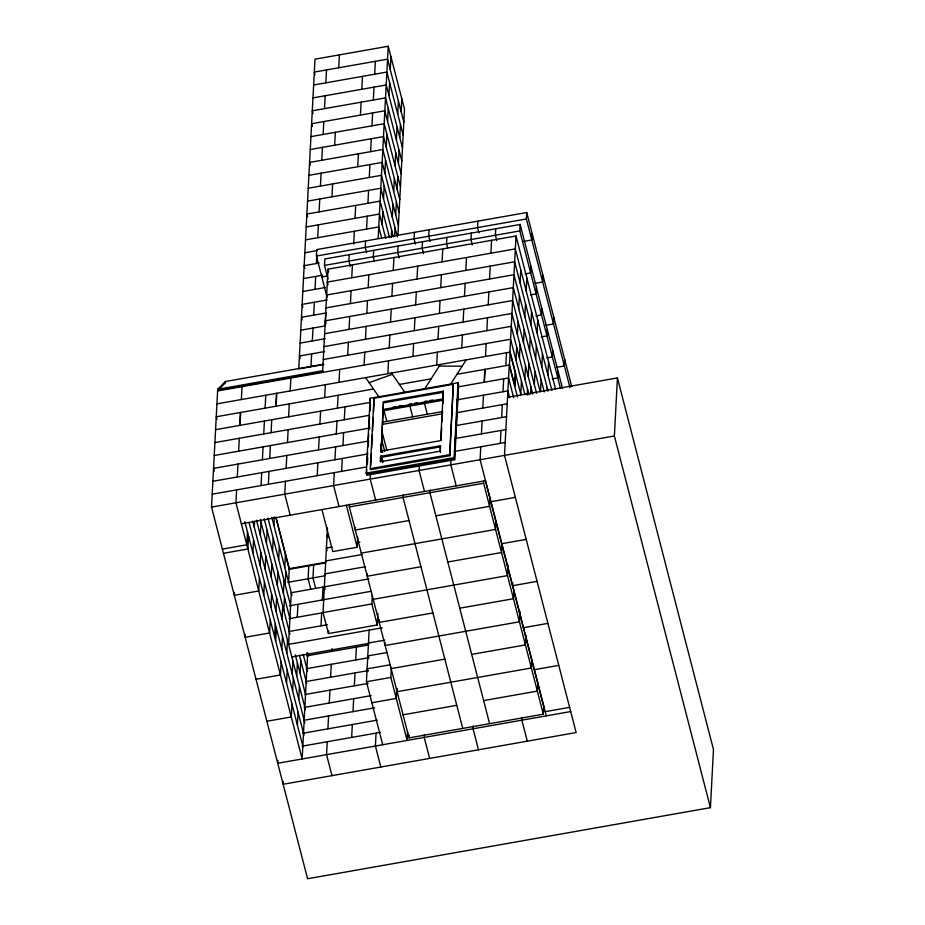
<?xml version="1.0" encoding="UTF-8"?>
<svg xmlns="http://www.w3.org/2000/svg" width="925" height="925" viewBox="0 0 925 925"><rect width="100%" height="100%" fill="white"/><g stroke="black" fill="none" stroke-linecap="round" stroke-linejoin="round"><path stroke-width="1.39" d="M507.559 397.322L617.426 377.92L713.476 749.574L710.423 807.652L307.574 878.75L211.524 507.108L217.699 389.275L225.365 381.528L323.033 364.288M239.76 425.396L240.442 412.492M236.615 489.892L235.944 502.795L302.151 758.962L307.713 652.842M237.297 476.988L237.968 464.072M238.65 451.169L239.321 438.265M240.003 425.361L240.673 412.458M241.356 399.542L242.026 386.638M234.464 592.428L234.314 595.295L258.734 590.982L259.416 578.079M247.472 531.887L246.802 544.79L222.382 549.092M248.559 536.084L247.877 548.988L223.468 553.3M245.322 634.411L245.171 637.29L269.591 632.978L270.262 620.074M252.895 552.884L253.577 539.969M254.248 527.065L254.548 521.33M261.035 485.579L261.717 472.675M262.388 459.771L263.07 446.856M263.741 433.952L264.423 421.048M265.093 408.145L265.776 395.241M260.353 535.159L261.035 522.255M260.087 565.175L260.769 552.26M268.366 484.284L269.036 471.38M269.718 458.476L270.389 445.572M271.071 432.657L271.742 419.753M263.752 594.868L264.434 581.964M265.105 569.06L265.787 556.156M266.458 543.252L267.128 530.337M275.847 406.248L276.517 393.345M276.078 406.202L276.76 393.298M271.21 577.154L271.881 564.25M272.563 551.335L273.233 538.431M273.916 525.527L274.367 516.925M270.944 607.158L271.615 594.255M274.609 636.862L275.28 623.959M275.962 611.055L276.633 598.151M277.315 585.248L277.986 572.332M278.668 559.428L279.338 546.525M275.685 641.071L276.367 628.156M288.6 416.782L289.271 403.878M285.455 481.266L284.773 494.181L290.196 515.167M286.126 468.362L286.808 455.458M287.478 442.555L288.161 429.651M290.184 390.928L290.866 378.024M282.056 619.149L282.738 606.245M283.408 593.33L284.091 580.426M284.761 567.522L285.443 554.618M281.119 662.069L280.437 674.972L256.028 679.274M281.79 649.153L282.472 636.25M283.825 610.442L284.495 597.538M285.178 584.623L285.848 571.719M277.882 760.396L277.731 763.264L570.713 711.556M298.763 368.925L314.997 59.177L388.234 46.25L404.514 109.243L397.9 235.436M288.565 582.218L289.271 568.667L275.951 517.098M286.808 653.05L287.49 640.146M286.542 683.055L287.224 670.151M288.577 644.343L291.282 592.717L369.029 578.877M283.304 781.394L283.154 784.261L576.136 732.554L504.507 455.389L509.247 365.051L517.468 396.883M292.242 674.048L292.913 661.144M291.965 704.052L291.294 716.968L266.874 721.269M292.647 691.148L293.317 678.245M297.249 617.241L297.931 604.337M327.092 297.364L316.419 256.04L316.755 249.588L526.718 212.53L571.708 386.604M310.962 366.762L311.644 353.859M312.315 340.955L312.997 328.051M313.667 315.147L314.35 302.232M315.02 289.328L315.703 276.425M316.373 263.521L316.824 254.918M317.726 237.702L318.408 224.798M319.079 211.894L319.761 198.991M320.432 186.087L321.114 173.172M321.784 160.268L322.467 147.364M323.137 134.46L323.819 121.557M324.49 108.641L325.172 95.737M325.843 82.834L326.525 69.93M296.717 675.84L297.387 662.936M297.399 725.05L298.07 712.146M298.752 699.242L299.422 686.338M300.105 673.435L300.775 660.519M327.982 278.945L324.49 265.406L324.825 258.954L520.151 224.474L562.539 388.512M308.777 565.869L308.094 578.773L310.812 589.271M317.194 475.67L317.865 462.766M318.547 449.851L319.217 436.947M319.9 424.043L320.57 411.139M322.605 372.417L328.017 269.175L516.011 235.991L555.567 389.067M325.276 324.455L325.877 312.985M331.971 196.84L332.642 183.925M334.677 145.213L335.347 132.31M338.735 67.779L339.406 54.864M313.656 565.002L312.985 577.905L315.691 588.404M324.675 397.623L325.346 384.719M320.987 625.832L321.669 612.928M322.339 600.024L323.022 587.121M377.886 613.472L377.284 624.942L328.456 633.567L323.033 612.57L327.462 527.955M337.428 408.168L338.099 395.252M334.283 472.652L333.601 485.556L339.036 506.553M334.954 459.748L335.636 446.844M336.307 433.929L336.989 421.025M339.012 382.314L339.695 369.399M328.456 633.567L328.606 630.7M349.234 254.641L348.898 261.093L350.297 266.516M327.242 741.746L326.56 754.65L331.983 775.647M327.913 728.831L328.595 715.927M329.265 703.023L329.947 690.119M330.618 677.216L331.3 664.3M331.971 651.397L332.121 648.529M341.603 471.357L342.285 458.453M342.955 445.549L343.637 432.646M344.308 419.73L344.99 406.827M347.696 355.2L348.367 342.296M349.049 329.392L349.719 316.489M350.402 303.585L351.072 290.67M351.754 277.766L352.425 264.862M353.674 244.154L354.356 231.238M355.027 218.335L355.709 205.431M357.732 166.708L358.414 153.804M360.438 115.093L361.12 102.178M361.791 89.274L362.473 76.37M485.44 480.919L543.715 706.457L543.31 714.192L409.035 737.896L349.338 506.935L349.477 504.345M365.583 240.974L365.248 247.426L366.601 252.675M366.566 229.088L367.237 216.184M367.919 203.28L368.589 190.377M369.272 177.461L369.942 164.558M370.624 151.654L371.295 138.75M371.977 125.846L372.648 112.931M373.33 100.027L374.001 87.123M374.683 74.22L375.353 61.316M355.443 527.447L355.304 530.025L409.023 520.544M364.103 365.097L364.785 352.194M365.456 339.278L366.138 326.375M366.809 313.471L367.491 300.567M368.162 287.663L368.844 274.748M321.946 509.571L332.792 551.566L357.212 547.253L357.732 537.217M373.654 250.328L373.318 256.78L374.371 260.85M351.65 737.433L352.333 724.529M353.003 711.626L353.685 698.71M354.356 685.807L355.038 672.903M355.709 659.999L356.391 647.095M378.163 238.407L388.234 46.25M366.265 473.126L370.185 398.27L458.083 382.753L458.615 384.858L454.695 459.713L366.797 475.219L366.265 473.126L454.152 457.609L458.083 382.753M366.762 469.854L366.531 474.178L454.429 458.661L458.349 383.806M367.063 464.096L367.664 452.579M367.965 446.821L368.647 433.871M368.948 428.113L369.549 416.597M369.85 410.839L370.185 398.27M367.41 463.703L367.711 457.944M368.312 446.428L368.613 440.67M369.214 429.154L369.514 423.396M370.197 410.446L370.497 404.688M382.164 224.532L382.834 211.617M383.517 198.713L384.187 185.809M384.869 172.906L385.54 160.002M386.222 147.087L386.893 134.183M387.575 121.279L388.246 108.375M388.928 95.472L389.598 82.556M390.281 69.653L390.951 56.749M370.266 468.64L373.954 398.305L453.308 384.303L449.897 455.69L370.543 469.692L370.266 468.64L449.619 454.637L453.308 384.303M370.532 473.357L370.231 479.092L375.654 500.09M370.763 465.379L371.364 453.897M371.665 448.163L372.347 435.236M372.578 430.934L373.249 418.019M373.55 412.272L374.151 400.791M367.387 573.639L367.248 576.217L420.956 566.736M382.719 744.741L366.439 681.748L369.144 630.122M377.284 624.942L371.862 603.944L372.312 595.342M391.275 237.378L391.657 230.209M392.327 217.306L393.009 204.402M393.68 191.487L394.362 178.583M395.033 165.679L395.715 152.775M396.386 139.872L397.068 126.968M397.738 114.052L398.421 101.149M380.591 456.337L380.302 461.76L440.127 451.192L440.404 445.781L380.591 456.337L380.649 461.448M383.447 401.739L381.135 452.221L383.447 401.739L443.272 391.183L442.948 403.531M394.593 236.407L395.044 227.804M395.715 214.901L396.397 201.985M397.068 189.082L397.75 176.178M398.421 163.274L399.103 150.37M399.773 137.455L400.456 124.551M401.126 111.648L401.808 98.744M387.841 373.688L388.523 360.785M389.194 347.881L389.876 334.977M390.547 322.062L391.229 309.158M391.899 296.254L392.582 283.351M393.252 270.447L393.934 257.532M398.074 246.027L397.727 252.479L399.137 257.89M379.319 619.831L379.181 622.409L432.9 612.94M376.07 733.12L375.388 746.036L380.822 767.022M385.286 642.933L385.158 645.511L519.434 621.808L519.977 611.483M407.578 731.825L407.127 740.428L390.847 677.435L391.379 667.399M414.412 232.348L414.076 238.812L415.429 244.061M403.184 494.875L403.057 497.453L462.743 728.414M412.943 356.472L413.614 343.568M414.296 330.664L414.967 317.761M415.649 304.857L416.319 291.942M417.002 279.038L417.672 266.134M396.802 688.397L396.282 698.433L371.862 702.746M397.23 689.125L397.091 691.703L531.378 668L531.783 660.265M422.482 241.714L422.147 248.166L423.546 253.589M429.061 229.77L428.726 236.222L430.079 241.471M419.326 465.31L419.06 470.478L424.483 491.476M409.035 737.896L409.162 735.317M430.044 490.134L429.905 492.713L489.603 723.674M436.681 365.074L437.352 352.171M438.034 339.255L438.704 326.352M439.387 313.448L440.057 300.544M440.739 287.64L441.41 274.725M442.092 261.821L442.763 248.917M446.902 237.401L446.567 243.853L447.608 247.923M424.367 734.543L424.217 737.41L429.651 758.407M443.272 391.183L440.682 440.612L380.857 451.169M440.404 445.781L440.392 452.244L440.127 451.192M441.028 440.254L441.688 427.547M441.988 421.892L442.578 410.596M451.065 459.713L450.799 464.87L456.222 485.868M461.772 347.858L462.442 334.954M463.124 322.05L463.795 309.135M464.477 296.231L465.148 283.327M465.83 270.424L466.501 257.52M471.311 233.1L470.975 239.552L472.374 244.963M477.89 221.144L477.554 227.608L478.907 232.857M480.769 446.798L480.098 459.702L546.293 715.869M481.451 433.894L482.122 420.979M482.804 408.075L483.474 395.172M484.157 382.268L484.827 369.364M485.509 356.449L486.18 343.545M486.862 330.641L487.533 317.738M488.215 304.834L488.886 291.93M489.568 279.015L490.238 266.111M490.921 253.207L491.591 240.303M484.376 382.222L485.058 369.318M495.731 228.787L495.395 235.239L496.794 240.662M543.31 714.192L483.625 483.232L483.763 480.653M473.207 725.928L473.057 728.796L478.479 749.793M489.996 498.587L489.591 506.322L435.883 515.803M495.973 521.677L495.557 529.424L361.282 553.127M500.309 443.353L500.98 430.449M501.662 417.533L502.333 404.63M503.015 391.726L503.686 378.822M505.813 365.653L506.484 352.749M516.011 235.991L509.918 352.147L520.948 394.813M510.149 352.101L515.572 373.099L514.901 386.014L509.467 365.017L510.149 352.101L216.936 403.855M501.94 544.779L501.535 552.526L447.816 561.995M560.504 388.408L519.804 230.926L520.151 224.474M514.67 386.049L515.352 373.145M516.023 360.241L516.705 347.326M517.376 334.422L518.058 321.518M518.728 308.615L519.411 295.711M520.081 282.796L520.763 269.892M508.045 565.291L507.501 575.616L373.214 599.319M569.973 387.633L526.383 218.982L526.718 212.53M519.411 357.825L520.093 344.921M520.775 394.142L521.457 381.239M523.481 342.516L524.163 329.612M524.833 316.708L525.516 303.793M526.186 290.889L526.868 277.986M512.808 582.819L512.658 585.687L537.067 581.374M532.153 233.528L531.817 239.98L523.446 241.46M524.845 378.822L525.516 365.918M513.872 590.971L513.467 598.718L459.76 608.199M530.996 266.469L530.661 272.921L525.076 273.904M527.25 395.056L527.551 389.321M528.233 376.417L528.903 363.513M529.586 350.61L530.256 337.706M530.938 324.791L531.609 311.887M530.568 394.085L530.95 386.916M536.431 287.467L536.084 293.919L530.511 294.902M534.338 384.511L535.008 371.607M535.691 358.692L536.361 345.788M537.043 332.884L537.714 319.981M542.998 275.523L542.663 281.975L534.523 283.408M541.853 308.464L541.518 314.916L535.933 315.899M525.816 637.163L525.412 644.91L471.692 654.391M522.035 717.303L521.885 720.17L527.308 741.168M526.013 641.303L526.313 635.567M540.512 391.171L541.113 379.689M541.784 366.786L542.466 353.882M547.276 329.462L546.941 335.914L541.356 336.897M547.068 390.651L547.218 387.783M547.889 374.879L548.571 361.976M553.855 317.518L553.52 323.97L545.38 325.403M552.699 350.459L552.364 356.911L546.791 357.894M537.749 683.355L537.344 691.102L483.636 700.583M558.133 371.457L557.798 377.909L552.213 378.892M564.712 359.513L564.366 365.965L556.237 367.398M710.423 807.652L614.385 435.999L617.426 377.92M424.922 388.523L440.335 364.427M450.776 383.967L466.2 359.86M369.121 382.661L392.385 374.324M313.644 84.984L386.881 72.058L403.161 135.05M312.962 97.9L386.211 84.973L402.491 147.954M310.939 136.611L384.176 123.684L400.456 186.677M310.257 149.515L383.505 136.588L399.785 199.58M308.904 175.334L382.152 162.407L398.432 225.399M308.233 188.238L381.47 175.311L397.415 236.985M307.551 201.141L380.799 188.214L393.345 236.777M306.198 226.96L379.447 214.033L385.748 238.407M305.528 239.864L378.764 226.937L381.574 237.771M304.845 252.768L317.402 250.548M316.419 256.04L526.383 218.982M319.171 263.024L304.175 265.672L304.868 268.389M324.49 265.406L519.804 230.926M303.493 278.575L322.675 275.199M321.842 277.037L327.427 276.055M302.822 291.491L325.137 287.548M326.664 294.983L514.658 261.798L548.086 391.171M327.253 299.954L302.14 304.394L302.845 307.1M325.982 307.886L513.976 274.713L544.258 391.888M326.224 312.928L301.469 317.298L302.163 320.004M300.787 330.202L325.554 325.831M324.629 333.705L512.623 300.521L536.604 393.31M300.116 343.106L325.23 338.677M323.958 346.609L511.953 313.425L532.777 394.027M324.548 351.581L299.434 356.021L300.139 358.727M323.276 359.513L511.271 326.328L528.95 394.744M300.116 368.682L323.877 364.485M322.686 370.74L217.699 389.275L217.976 390.327L225.642 382.58L225.365 381.528M217.653 390.304L322.64 371.769M217.618 390.951L510.6 339.244L524.949 394.778M373.503 389.009L216.265 416.759L216.959 419.476M399.369 384.442L431.108 378.845M456.985 374.278L509.467 365.017M215.583 429.663L370.104 402.398M457.644 386.951L508.565 377.955L513.653 397.646M383.725 402.791L443.538 392.235M393.298 407.012L396.131 406.503M398.964 406.006L401.797 405.508M408.873 404.26L411.706 403.762M414.539 403.254L417.372 402.757M424.448 401.508L427.281 401.011M430.113 400.513L432.946 400.005M383.135 409.44L443.133 398.848M401.253 406.954L404.063 406.468M422.286 403.242L425.084 402.757M437.698 400.525L440.497 400.028M382.834 410.85L443.399 400.155M214.912 442.578L369.422 415.302M456.973 399.854L507.894 390.859L509.64 397.634M382.545 422.158L442.289 411.613M383.077 424.251L442.451 413.776M214.23 455.482L370.139 427.963M456.291 412.758L507.212 403.774M368.069 441.109L213.559 468.385L214.253 471.091M455.62 425.662L506.542 416.678M212.877 481.289L367.398 454.025M454.938 438.566L505.859 429.582M380.857 457.389L440.682 446.821M212.207 494.193L366.716 466.928M454.267 451.481L505.189 442.485M211.524 507.108L614.385 435.999M241.367 523.793L485.521 480.699M349.338 506.935L483.625 483.232M490.944 501.697L515.364 497.384M331.994 547.057L326.409 548.039L327.092 550.664M357.108 542.617L359.894 542.131M325.739 560.943L362.01 554.538M289.271 568.667L325.635 562.25M288.542 569.442L325.6 562.897M325.057 573.847L365.514 566.701M501.801 543.692L526.221 539.379M287.872 582.345L324.837 575.812M289.641 605.794L371.145 591.283M323.033 612.57L371.862 603.944M288.97 618.698L323.762 612.558M289.005 631.474L327.404 624.699M288.334 644.39L382.187 627.821M368.462 643.025L384.742 640.158M291.583 656.981L368.37 643.43M306.857 655.837L368.809 644.898M523.504 627.682L547.924 623.369M386.777 652.587L367.792 655.929L368.485 658.646M306.187 668.74L368.959 657.663M390.177 664.774L367.109 668.844L367.815 671.55M305.504 681.644L368.289 670.567M391.125 668.613L444.833 659.132M366.439 681.748L390.847 677.435M304.834 694.548L368.162 683.378M304.152 707.452L371.122 695.635M534.361 669.677L558.781 665.364M303.481 720.367L374.625 707.81M403.057 714.805L456.777 705.324M302.799 733.271L377.169 720.147M302.128 746.174L380.256 732.38M545.218 711.672L569.627 707.359M439.294 366.046L462.118 366.242M391.506 373.041L404.896 392.443M365.629 377.608L379.007 396.987M551.913 390.454L515.329 248.894L327.334 282.079L328.04 284.784M540.258 391.922L513.306 287.617L325.311 320.79L326.005 323.507M403.843 122.146L387.563 59.154L314.315 72.081L315.02 74.798M401.808 160.869L385.528 97.877L312.292 110.803L312.985 113.509M401.138 173.773L384.858 110.78L311.609 123.707L312.315 126.413M399.103 212.484L382.823 149.503L309.586 162.43L310.28 165.136M454.152 457.609L454.695 459.713M449.619 454.637L449.897 455.69M389.575 237.702L380.117 201.118L306.88 214.045L307.574 216.762M424.263 402.444L427.315 414.25M409.613 405.023L412.666 416.84M383.748 409.59L386.8 421.407M373.954 398.305L374.232 399.357M381.655 430.194L386.928 450.567M381.609 439.294L384.765 451.516M380.499 444.312L382.603 452.464M381.632 456.881L382.881 461.679M381.297 456.326L382.846 462.327M381.146 456.141L382.545 461.575M328.017 269.175L328.71 271.881M346.355 505.258L357.212 547.253M327.092 535.124L327.762 537.749M324.386 586.751L325.057 589.375M275.916 517.746L289.236 569.314M271.811 517.399L291.953 595.342M306.846 652.969L307.736 656.392M267.984 518.116L290.774 606.303M303.203 654.391L307.562 671.238M264.157 518.832L290.103 619.207M299.422 655.27L306.73 683.552M260.33 519.538L289.93 634.064M295.295 654.831L305.701 695.103M256.502 520.255L305.377 709.371M252.71 521.11L304.857 722.864M249.022 522.359L304.024 735.178M244.847 521.723L302.995 746.729"/></g></svg>
